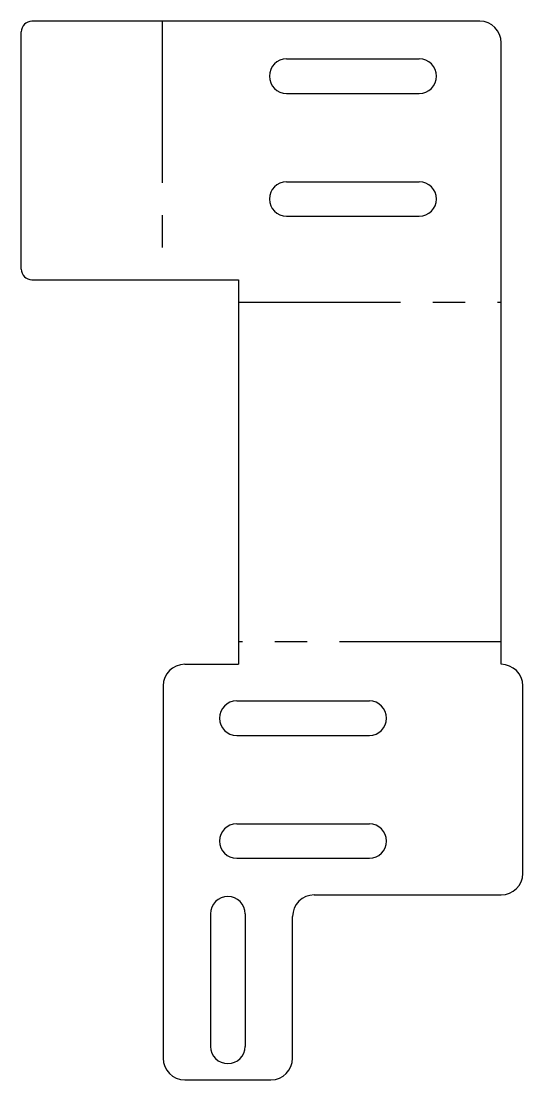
# Model space of a CAD drawing. Extents: x -11 to 35.5, y -98.2 to 0.
import ezdxf

# ---------------------------------------------------------------- set-up
doc = ezdxf.new("R2010")
doc.units = 0
doc.header["$MEASUREMENT"] = 0
doc.linetypes.add('AXES', pattern=[24, 15, -3, 3, -3])
doc.layers.get('0').update_dxf_attribs({"linetype": 'CONTINUOUS'})

msp = doc.modelspace()

# ---------------------------------------------------------------- linework, layer by layer
at = {"color": 7}
for p, q in [((31.512852, 0), (-10, 0)), ((-11, -23), (-11, -1)), ((33.512852, -59.676271), (33.512852, -2)), ((9.163419, -24), (9.163419, -59.676271)), ((2.163419, -61.676271), (2.163419, -96.22892))]:
    msp.add_line(p, q, dxfattribs=at)
at = {"color": 1, "linetype": 'AXES'}
for p, q in [((2.08171, 0), (2.08171, -24)), ((9.163419, -26.08171), (33.512852, -26.08171)), ((33.512852, -57.594562), (9.163419, -57.594562))]:
    msp.add_line(p, q, dxfattribs=at)
at = {"color": 7, "ltscale": 0.3075}
for p, q in [((13.612524, -3.500863), (25.912524, -3.500863)), ((13.612524, -6.700863), (25.912524, -6.700863)), ((13.612524, -14.900863), (25.912524, -14.900863)), ((13.612524, -18.100863), (25.912524, -18.100863)), ((8.982637, -63.076271), (21.282637, -63.076271)), ((8.982637, -66.276271), (21.282637, -66.276271)), ((8.982637, -74.476271), (21.282637, -74.476271)), ((8.982637, -77.676271), (21.282637, -77.676271)), ((6.563419, -82.82892), (6.563419, -95.12892)), ((9.763419, -82.82892), (9.763419, -95.12892))]:
    msp.add_line(p, q, dxfattribs=at)
at = {"color": 7, "ltscale": 0.479085}
msp.add_line((-10, -24), (9.163419, -24), dxfattribs=at)
at = {"color": 7, "ltscale": 0.125}
msp.add_line((4.163419, -59.676271), (9.163419, -59.676271), dxfattribs=at)
at = {"color": 7, "ltscale": 0.435}
msp.add_line((35.512852, -79.076271), (35.512852, -61.676271), dxfattribs=at)
at = {"color": 7, "ltscale": 0.433736}
msp.add_line((16.163419, -81.076271), (33.512852, -81.076271), dxfattribs=at)
at = {"color": 7, "ltscale": 0.328816}
msp.add_line((14.163419, -96.22892), (14.163419, -83.076271), dxfattribs=at)
at = {"color": 7, "ltscale": 0.2}
msp.add_line((4.163419, -98.22892), (12.163419, -98.22892), dxfattribs=at)
at = {"color": 7}
for centre, radius, start, end in [((-10, -1), 1, 90, 180), ((31.512852, -2), 2, 360, 90), ((13.612524, -5.100863), 1.6, 90, 270), ((25.912524, -5.100863), 1.6, 270, 90), ((13.612524, -16.500863), 1.6, 90, 270), ((25.912524, -16.500863), 1.6, 270, 90), ((-10, -23), 1, 180, 270), ((4.163419, -61.676271), 2, 90, 180), ((33.512852, -61.676271), 2, 360, 90), ((8.982637, -64.676271), 1.6, 90, 270), ((21.282637, -64.676271), 1.6, 270, 90), ((8.982637, -76.076271), 1.6, 90, 270), ((21.282637, -76.076271), 1.6, 270, 90), ((33.512852, -79.076271), 2, 270, 0), ((8.163419, -82.82892), 1.6, 360, 180), ((16.163419, -83.076271), 2, 90, 180), ((8.163419, -95.12892), 1.6, 180, 0), ((4.163419, -96.22892), 2, 180, 270), ((12.163419, -96.22892), 2, 270, 0)]:
    msp.add_arc(centre, radius, start, end, dxfattribs=at)

doc.saveas('drawing.dxf')
